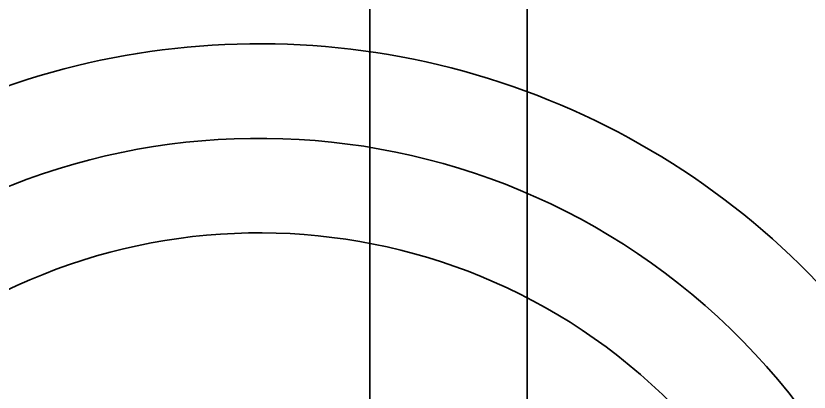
# Model space of a CAD drawing. Header units: millimetres. Extents: x -431 to 3717, y -325 to 2729.
# Drawn here: x 1370.78 to 1395.96, y 503.45 to 515.38 of the extents above; entities that cross this region are included whole.
import ezdxf

# ---------------------------------------------------------------- set-up
doc = ezdxf.new("R2010")
doc.units = ezdxf.units.MM

msp = doc.modelspace()

# ---------------------------------------------------------------- linework, layer by layer
at = {"color": 7, "linetype": 'Continuous', "lineweight": 35}
for p, q in [((1382.015, 593.2), (1382.015, 478)), ((1382.015, 593.2), (1382.015, 478)), ((1387.015, 60), (1387.015, 540)), ((1387.015, 60), (1387.015, 540))]:
    msp.add_line(p, q, dxfattribs=at)
for radius, start, end in [(24.5, 314.6585, 134.6585), (24.5, 314.6585, 134.6585), (21.5, 314.6585, 134.2993), (18.5, 314.9113, 134.6585), (24.5, 134.6585, 314.6585), (24.5, 134.6585, 314.6585), (21.5, 134.6585, 314.2993)]:
    msp.add_arc((1378.515, 490), radius, start, end, dxfattribs=at)

doc.saveas('drawing.dxf')
